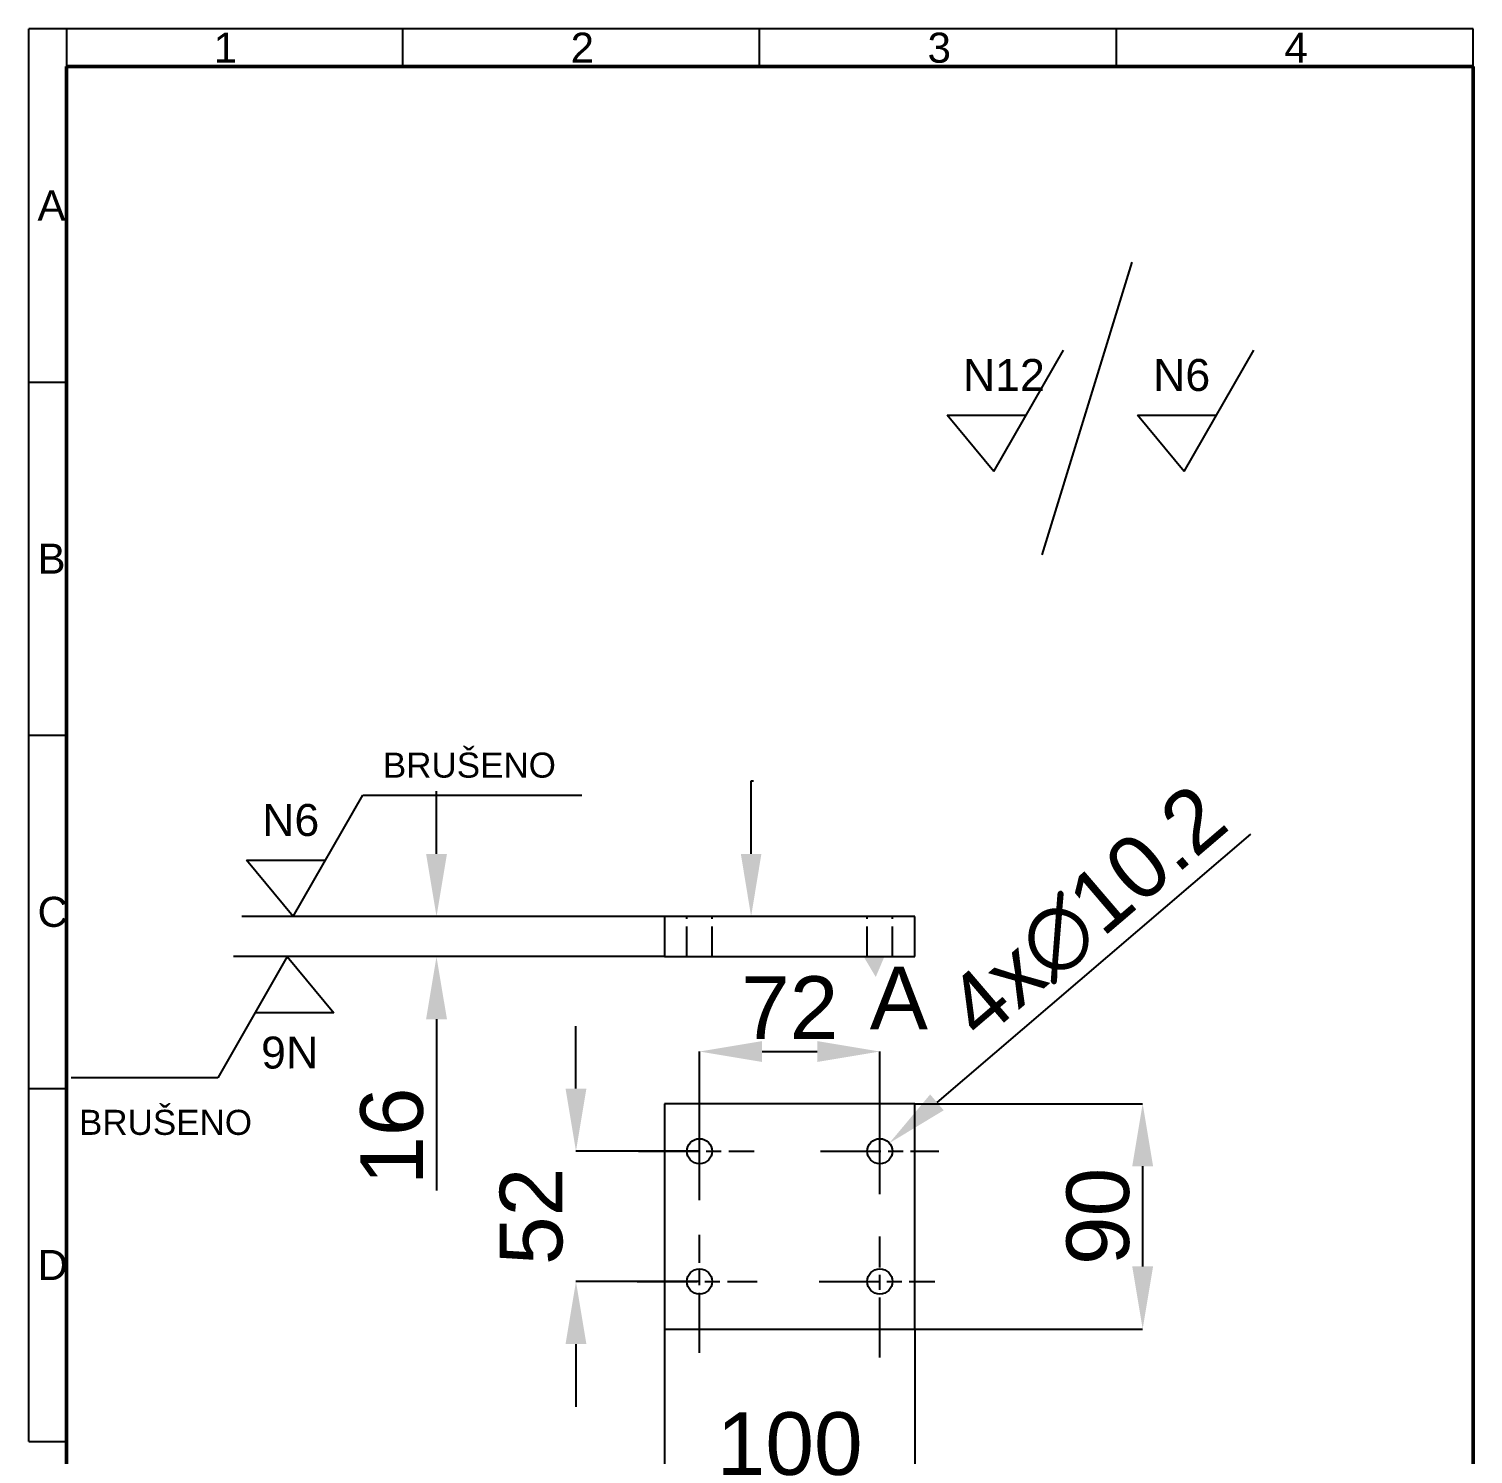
# Model space of a CAD drawing. Header units: millimetres. Extents: x 8054 to 8631, y 269 to 1130.
# Drawn here: x 8054 to 8631, y 561 to 1130 of the extents above; entities that cross this region are included whole.
import ezdxf
from ezdxf import colors
from ezdxf.entities.mleader import LeaderData, LeaderLine
from ezdxf.math import Vec2, Vec3

# ---------------------------------------------------------------- set-up
doc = ezdxf.new("R2010")
doc.units = ezdxf.units.MM
doc.header["$MEASUREMENT"] = 0
doc.linetypes.add('ACAD_ISO02W100', pattern=[15, 12, -3])
doc.linetypes.add('ACAD_ISO08W100', pattern=[36, 24, -3, 6, -3])
doc.layers.get('Defpoints').update_dxf_attribs({"linetype": 'ACAD_ISO02W100'})
doc.layers.add('Crta_05', color=1, linetype='Continuous', lineweight=50)
for name, color, linetype in [('Layer1', 1, 'ACAD_ISO08W100'), ('Layer2', 4, 'Continuous'), ('RAHM2', 1, 'Continuous')]:
    doc.layers.add(name, color=color, linetype=linetype)
doc.styles.get("Standard").update_dxf_attribs({"font": 'arial.ttf'})
doc.dimstyles.get("Standard").update_dxf_attribs({"dimscale": 5, "dimtxt": 5, "dimasz": 5, "dimexe": 0, "dimexo": 0, "dimgap": 1, "dimtad": 1, "dimdec": 4, "dimzin": 12, "dimdsep": 46, "dimtxsty": 'Standard', "dimcen": 0.09, "dimadec": 0, "dimazin": 0, "dimtfac": 1, "dimtdec": 4, "dimtofl": 0, "dimtmove": 0, "dimatfit": 3, "dimfxl": 1, "dimtolj": 1, "dimtzin": 0, "dimarcsym": 0})

# ---------------------------------------------------------------- blocks, each defined once
blk = doc.blocks.new('*D2')
at = {"layer": 'Defpoints', "color": 0, "transparency": 16777216}
for p in [(8407.73, 701.06), (8407.73, 611.06), (8498.66, 611.06)]:
    blk.add_point(p, dxfattribs=at)
at = {"layer": 'Layer2', "color": 0, "lineweight": -2, "transparency": 16777216}
for p, q in [((8407.73, 701.06), (8498.66, 701.06)), ((8498.66, 676.06), (8498.66, 636.06)), ((8407.73, 611.06), (8498.66, 611.06))]:
    blk.add_line(p, q, dxfattribs=at)
at = {"layer": 'Layer2', "color": 0, "transparency": 16777216}
for points in [[(8494.49, 676.06), (8502.82, 676.06), (8498.66, 701.06)], [(8494.49, 636.06), (8502.82, 636.06), (8498.66, 611.06)]]:
    blk.add_solid(points, dxfattribs=at)
at = {"layer": 'Layer2', "color": 0, "transparency": 16777216, "insert": (8480.89, 656.06), "char_height": 25, "attachment_point": 5, "rotation": 90}
blk.add_mtext('\\A1;90', dxfattribs=at)
blk = doc.blocks.new('*D3')
at = {"layer": 'Defpoints', "color": 0, "transparency": 16777216}
for p in [(8307.73, 611.06), (8407.73, 611.06), (8307.73, 547.4)]:
    blk.add_point(p, dxfattribs=at)
at = {"layer": 'Layer2', "color": 0, "lineweight": -2, "transparency": 16777216}
for p, q in [((8307.73, 611.06), (8307.73, 547.4)), ((8407.73, 611.06), (8407.73, 547.4)), ((8382.73, 547.4), (8332.73, 547.4))]:
    blk.add_line(p, q, dxfattribs=at)
at = {"layer": 'Layer2', "color": 0, "transparency": 16777216}
for points in [[(8332.73, 551.57), (8332.73, 543.24), (8307.73, 547.4)], [(8382.73, 551.57), (8382.73, 543.24), (8407.73, 547.4)]]:
    blk.add_solid(points, dxfattribs=at)
at = {"layer": 'Layer2', "color": 0, "transparency": 16777216, "insert": (8357.73, 565.17), "char_height": 25, "attachment_point": 5}
blk.add_mtext('\\A1;100', dxfattribs=at)
blk = doc.blocks.new('*D4')
at = {"layer": 'Defpoints', "color": 0, "transparency": 16777216}
for p in [(8321.73, 682.06), (8272.41, 630.06), (8321.73, 630.06)]:
    blk.add_point(p, dxfattribs=at)
at = {"layer": 'Layer2', "color": 0, "lineweight": -2, "transparency": 16777216}
for p, q in [((8272.41, 707.06), (8272.41, 732.06)), ((8321.73, 682.06), (8272.41, 682.06)), ((8321.73, 630.06), (8272.41, 630.06)), ((8272.41, 605.06), (8272.41, 580.06))]:
    blk.add_line(p, q, dxfattribs=at)
at = {"layer": 'Layer2', "color": 0, "transparency": 16777216}
for points in [[(8268.25, 707.06), (8276.58, 707.06), (8272.41, 682.06)], [(8268.25, 605.06), (8276.58, 605.06), (8272.41, 630.06)]]:
    blk.add_solid(points, dxfattribs=at)
at = {"layer": 'Layer2', "color": 0, "transparency": 16777216, "insert": (8254.65, 656.06), "char_height": 25, "attachment_point": 5, "rotation": 90}
blk.add_mtext('\\A1;52', dxfattribs=at)
blk = doc.blocks.new('*D5')
at = {"layer": 'Defpoints', "color": 0, "transparency": 16777216}
for p in [(8393.73, 721.88), (8321.73, 682.06), (8393.73, 682.06)]:
    blk.add_point(p, dxfattribs=at)
at = {"layer": 'Layer2', "color": 0, "lineweight": -2, "transparency": 16777216}
for p, q in [((8321.73, 682.06), (8321.73, 721.88)), ((8346.73, 721.88), (8368.73, 721.88)), ((8393.73, 682.06), (8393.73, 721.88))]:
    blk.add_line(p, q, dxfattribs=at)
at = {"layer": 'Layer2', "color": 0, "transparency": 16777216}
for points in [[(8346.73, 726.04), (8346.73, 717.71), (8321.73, 721.88)], [(8368.73, 726.04), (8368.73, 717.71), (8393.73, 721.88)]]:
    blk.add_solid(points, dxfattribs=at)
at = {"layer": 'Layer2', "color": 0, "transparency": 16777216, "insert": (8357.73, 739.43), "char_height": 25, "attachment_point": 5}
blk.add_mtext('\\A1;72', dxfattribs=at)
blk = doc.blocks.new('*D6')
at = {"layer": 'Defpoints', "color": 0, "transparency": 16777216}
for p in [(8397.52, 685.31), (8389.93, 678.81)]:
    blk.add_point(p, dxfattribs=at)
at = {"layer": 'Layer2', "color": 0, "lineweight": -2, "transparency": 16777216}
for p, q in [((8541.67, 808.7), (8416.52, 701.57)), ((8393.28, 682.06), (8394.18, 682.06)), ((8393.73, 681.61), (8393.73, 682.51))]:
    blk.add_line(p, q, dxfattribs=at)
at = {"layer": 'Layer2', "color": 0, "transparency": 16777216}
blk.add_solid([(8413.81, 704.74), (8419.23, 698.41), (8397.52, 685.31)], dxfattribs=at)
at = {"layer": 'Layer2', "color": 0, "transparency": 16777216, "insert": (8476.58, 777.29), "char_height": 25, "attachment_point": 5, "rotation": 40.56424}
blk.add_mtext('\\A1;4x∅10.2', dxfattribs=at)
blk = doc.blocks.new('*D7')
at = {"layer": 'Defpoints', "color": 0, "transparency": 16777216}
for p in [(8307.73, 775.79), (8216.73, 759.79), (8307.73, 759.79)]:
    blk.add_point(p, dxfattribs=at)
at = {"layer": 'Layer2', "color": 0, "lineweight": -2, "transparency": 16777216}
for p, q in [((8216.73, 800.79), (8216.73, 825.79)), ((8307.73, 775.79), (8216.73, 775.79)), ((8307.73, 759.79), (8216.73, 759.79)), ((8216.73, 734.79), (8216.73, 666.35))]:
    blk.add_line(p, q, dxfattribs=at)
at = {"layer": 'Layer2', "color": 0, "transparency": 16777216}
for points in [[(8212.57, 800.79), (8220.9, 800.79), (8216.73, 775.79)], [(8212.57, 734.79), (8220.9, 734.79), (8216.73, 759.79)]]:
    blk.add_solid(points, dxfattribs=at)
at = {"layer": 'Layer2', "color": 0, "transparency": 16777216, "insert": (8198.97, 688.07), "char_height": 25, "attachment_point": 5, "rotation": 90}
blk.add_mtext('\\A1;16', dxfattribs=at)

msp = doc.modelspace()

# ---------------------------------------------------------------- linework, layer by layer
for p, q in [((8407.72558, 775.79491), (8307.72558, 775.79491)), ((8307.72558, 775.79491), (8307.72558, 759.79491)), ((8407.72558, 759.79491), (8407.72558, 775.79491)), ((8307.72558, 759.79491), (8407.72558, 759.79491)), ((8307.72558, 701.06171), (8307.72558, 611.06171)), ((8407.72558, 701.06171), (8307.72558, 701.06171)), ((8407.72558, 611.06171), (8407.72558, 701.06171)), ((8307.72558, 611.06171), (8407.72558, 611.06171))]:
    msp.add_line(p, q)
for centre in [(8321.72558, 682.06171), (8393.72558, 682.06171), (8321.72558, 630.06171), (8393.72558, 630.06171)]:
    msp.add_circle(centre, 5)
at = {"layer": 'Crta_05'}
for p, q in [((8068.98987, 1115.15302), (8068.98987, 269.15302)), ((8630.58987, 1115.15302), (8068.98987, 1115.15302)), ((8630.58987, 269.15302), (8630.58987, 1115.15302))]:
    msp.add_line(p, q, dxfattribs=at)
at = {"layer": 'Defpoints'}
for p, q in [((8316.72558, 759.79491), (8316.72558, 775.79491)), ((8326.72558, 759.79491), (8326.72558, 775.79491)), ((8388.72558, 759.79491), (8388.72558, 775.79491)), ((8398.72558, 759.79491), (8398.72558, 775.79491))]:
    msp.add_line(p, q, dxfattribs=at)
at = {"layer": 'Layer1'}
for p, q in [((8321.72558, 662.60023), (8321.72558, 704.49898)), ((8393.72558, 664.92328), (8393.72558, 704.85142)), ((8297.40584, 682.06171), (8343.57183, 682.06171)), ((8370.0328, 682.06171), (8417.32469, 682.06171)), ((8321.72558, 601.55255), (8321.72558, 648.67447)), ((8393.72558, 599.68378), (8393.72558, 648.04414)), ((8296.84289, 630.06171), (8344.69784, 630.06171)), ((8369.46974, 630.06171), (8415.63573, 630.06171))]:
    msp.add_line(p, q, dxfattribs=at)
at = {"layer": 'Layer2'}
for p, q in [((8494.40081, 1037.04592), (8458.42429, 920.19985)), ((8439.21643, 953.46316), (8467.07799, 1001.89407)), ((8515.16686, 953.46316), (8543.02842, 1001.89407)), ((8439.21643, 953.46316), (8420.64206, 975.96615)), ((8420.64206, 975.96615), (8452.16205, 975.96615)), ((8515.16686, 953.46316), (8496.59249, 975.96615)), ((8496.59249, 975.96615), (8528.11248, 975.96615)), ((8159.45752, 775.79491), (8187.31908, 824.22582)), ((8187.31908, 824.22582), (8274.69696, 824.22582)), ((8159.45752, 775.79491), (8140.88316, 798.2979)), ((8140.88316, 798.2979), (8172.40315, 798.2979)), ((8216.73467, 775.79491), (8138.98564, 775.79491)), ((8157.15639, 759.79491), (8129.361, 711.32598)), ((8216.73467, 759.79491), (8135.67319, 759.79491)), ((8157.15639, 759.79491), (8175.76147, 737.31731)), ((8175.76147, 737.31731), (8144.24151, 737.27426)), ((8129.361, 711.32598), (8070.91794, 711.32598))]:
    msp.add_line(p, q, dxfattribs=at)
msp.add_solid([(8395.57596, 759.79491), (8392.08899, 751.63856), (8387.24263, 759.79491)], dxfattribs=at)
at = {"layer": 'RAHM2'}
for p, q in [((8068.98987, 1130.15302), (8053.98987, 1130.15302)), ((8053.98987, 566.15302), (8053.98987, 1130.15302)), ((8630.58987, 1130.15302), (8068.98987, 1130.15302)), ((8068.98987, 1130.15302), (8068.98987, 1115.15302)), ((8203.08987, 1130.15302), (8203.08987, 1115.15302)), ((8345.58987, 1130.15302), (8345.58987, 1115.15302)), ((8488.08987, 1130.15302), (8488.08987, 1115.15302)), ((8630.58987, 1115.15302), (8630.58987, 1130.15302)), ((8053.98987, 989.15302), (8068.98987, 989.15302)), ((8053.98987, 848.15302), (8068.98987, 848.15302)), ((8053.98987, 707.15302), (8068.98987, 707.15302)), ((8053.98987, 566.15302), (8068.98987, 566.15302))]:
    msp.add_line(p, q, dxfattribs=at)

# ---------------------------------------------------------------- texts
at = {"layer": 'Layer2', "attachment_point": 1}
for s, width, insert, char_height in [('N12', 4.8228718, (8426.89945, 998.36024), 12.753587), ('N6', 4.8228718, (8502.84988, 998.36024), 12.753587), ('BRUŠENO', 153.0018517, (8195.3206, 841.22712), 10), ('N6', 4.8228718, (8147.14054, 820.69199), 12.753587), ('BRUŠENO', 153.0018517, (8073.99476, 698.60261), 10)]:
    msp.add_mtext_dynamic_manual_height_columns(s, width=width, gutter_width=1, heights=[0], dxfattribs=dict(at, insert=insert, char_height=char_height))
at = {"layer": 'Layer2', "insert": (8389.66581, 755.71673), "char_height": 25, "attachment_point": 1}
msp.add_mtext('A', dxfattribs=at)
at = {"layer": 'Layer2', "insert": (8169.53467, 715.1185), "char_height": 12.753587, "attachment_point": 1, "rotation": 180.07825128}
msp.add_mtext_dynamic_manual_height_columns('N6', width=4.8228718, gutter_width=1, heights=[0], dxfattribs=at)
at = {"layer": 'RAHM2'}
for s, p in [('1', (8127.78987, 1116.65302)), ('2', (8270.28987, 1116.65302)), ('3', (8412.78987, 1116.65302)), ('4', (8555.28987, 1116.65302)), ('A', (8057.43987, 1053.65302)), ('B', (8057.43987, 912.65302)), ('C', (8057.43987, 771.65302)), ('D', (8057.43987, 630.65302))]:
    msp.add_text(s, height=12, dxfattribs=at).set_placement(p)

# ---------------------------------------------------------------- dimensions: what is measured, and where the dimension line sits
at = {"layer": 'Layer2'}
dim = msp.add_diameter_dim_2p(p1=(8389.92719, 678.81021), p2=(8397.52397, 685.31321), text='4x<>.2', dimstyle='Standard', dxfattribs=at)
dim.commit()
dim.dimension.update_dxf_attribs({"geometry": '*D6', "text_midpoint": (8476.57996, 777.29127)})
for base, p1, p2, picture, middle in [((8216.73467, 759.79491), (8307.72558, 775.79491), (8307.72558, 759.79491), '*D7', (8198.97035, 688.07424)), ((8272.41322, 630.06171), (8321.72558, 682.06171), (8321.72558, 630.06171), '*D4', (8254.64889, 656.06171)), ((8498.65723, 611.06171), (8407.72558, 701.06171), (8407.72558, 611.06171), '*D2', (8480.8929, 656.06171))]:
    dim = msp.add_linear_dim(base=base, p1=p1, p2=p2, angle=90, dimstyle='Standard', dxfattribs=at)
    dim.commit()
    dim.dimension.update_dxf_attribs({"geometry": picture, "text_midpoint": middle})
dim = msp.add_linear_dim(base=(8393.72558, 721.87686), p1=(8321.72558, 682.06171), p2=(8393.72558, 682.06171), dimstyle='Standard', dxfattribs=at)
dim.commit()
dim.dimension.update_dxf_attribs({"geometry": '*D5', "text_midpoint": (8357.72558, 739.42802)})
dim = msp.add_linear_dim(base=(8307.72558, 547.4041), p1=(8407.72558, 611.06171), p2=(8307.72558, 611.06171), dimstyle='Standard', dxfattribs=at)
dim.commit()
dim.dimension.update_dxf_attribs({"geometry": '*D3', "text_midpoint": (8357.72558, 547.4041), "dimtype": 160})

# ---------------------------------------------------------------- leaders
ml = msp.add_multileader_mtext('Standard', dxfattribs=at)
ml.set_content('', color=256)
ml.set_leader_properties()
ml.build(insert=Vec2(0, 0))
ml.multileader.update_dxf_attribs({"dogleg_length": 1, "arrow_head_size": 25})
ctx = ml.context
ctx.base_point, ctx.char_height, ctx.arrow_head_size, ctx.landing_gap_size, ctx.plane_origin = Vec3(8343.33545, 829.96465), 25, 25, 1, Vec3(8342.33545, 775.79491)
notes = []
notes.append((ctx, [(0, (1, 1, 0), (8342.33545, 829.96465), (1, 0), 1, [(0, [(8342.33545, 775.79491), (8342.33545, 829.96465)], 0, [])])]))
ctx.mtext.insert, ctx.mtext.flow_direction = Vec3(8344.33545, 842.46465), 5
for ctx, leaders in notes:
    for number, flags, end, landing, length, lines in leaders:
        leader = LeaderData()
        leader.index, (leader.has_last_leader_line, leader.has_dogleg_vector, leader.attachment_direction) = number, flags
        leader.last_leader_point, leader.dogleg_vector, leader.dogleg_length = Vec3(end), Vec3(landing), length
        for number, points, colour, breaks in lines:
            line = LeaderLine()
            line.index, line.vertices, line.color, line.breaks = number, Vec3.list(points), colors.encode_raw_color(colour), breaks
            leader.lines.append(line)
        ctx.leaders.append(leader)

doc.saveas('drawing.dxf')
